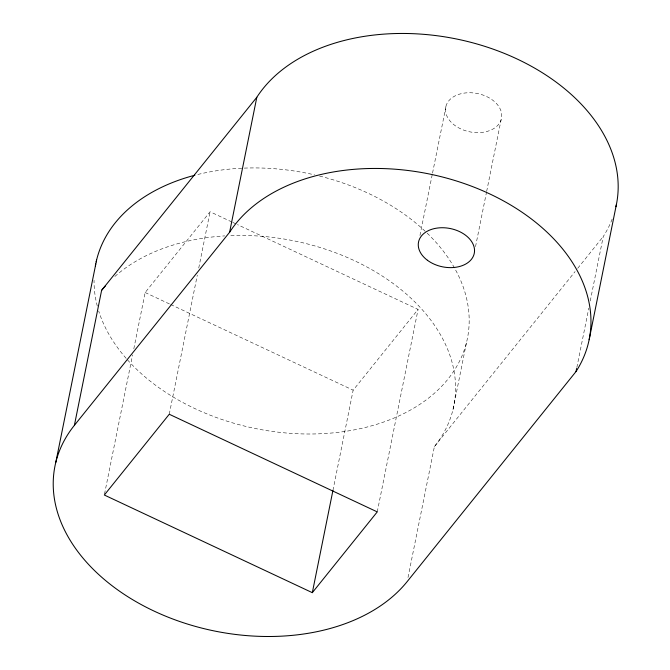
<?xml version="1.0" encoding="UTF-8"?>
<svg xmlns="http://www.w3.org/2000/svg" width="670" height="670" viewBox="0 0 670 670"><rect width="100%" height="100%" fill="white"/><g stroke="black" fill="none" stroke-linecap="round" stroke-linejoin="round"><path stroke-width="0.5" stroke-dasharray="3.35 2.51" d="M104.528 493.999L132.576 354.916M133.816 348.777L145.155 292.53L210.087 211.762L231.828 221.963M169.259 414.253L197.298 275.161M198.747 268.008L210.087 211.762M332.94 490.398L353.149 390.175L418.08 309.406L237.498 224.626M419.964 235.43L432.334 174.074M432.544 173.053L446.153 105.55M377.252 511.897L418.08 309.406M408.005 577.481L434.403 446.58A189.535 130.231 11.4 0 0 417.259 304.347A189.535 130.231 11.4 0 0 228.864 235.681M475.524 246.635L486.454 192.432M486.655 191.411L501.093 119.83A28.433 19.53 11.4 0 0 465.156 92.979A28.433 19.53 11.4 0 0 454.62 125.257A28.433 19.53 11.4 0 0 501.093 119.83M453.012 409.479L466.621 341.976M576.845 367.453L588.813 308.141M590.253 300.981L603.243 236.552A190.121 130.633 11.4 0 0 612.321 218.654M434.403 446.58L575.103 271.551M577.724 268.302L603.243 236.552M232.775 222.406L236.56 224.182M145.155 292.53L169.736 304.071M170.683 304.515L353.149 390.175M427.159 233.152A189.535 130.231 11.4 0 1 393.843 418.122A189.535 130.231 11.4 0 1 126.831 359.128M126.144 358.341A189.535 130.231 11.4 0 1 98.708 311.014M97.276 306.039A189.535 130.231 11.4 0 1 94.051 280.253M197.885 174.468A189.535 130.231 11.4 0 1 314.531 174.853M319.515 176.042A189.535 130.231 11.4 0 1 426.413 232.44M114.855 276.492A189.535 130.231 11.4 0 1 224.743 235.899"/><path stroke-width="1" d="M55.786 462.442L96.614 259.952M576.644 368.475L576.024 371.548L407.184 581.577A189.535 130.231 11.4 0 1 154.209 611.149A189.535 130.231 11.4 0 1 74.387 425.341L101.614 290.345L256.819 97.267A190.121 130.633 11.4 0 1 481.696 45.384A190.121 130.633 11.4 0 1 615.923 206.72M74.387 425.341L229.601 232.264L256.819 97.267M312.321 592.665L377.252 511.897L169.259 414.253L104.327 495.021L312.321 592.665L332.94 490.398M589.139 339.707L616.358 204.71M95.358 265.957A189.535 130.231 11.4 0 1 95.735 263.938M96.153 261.937A189.535 130.231 11.4 0 1 194.87 175.23M101.614 290.345A189.535 130.231 11.4 0 1 105.466 285.814M229.601 232.264A190.121 130.633 11.4 0 1 476.295 188.061A190.121 130.633 11.4 0 1 576.024 371.548M427.401 260.253A28.433 19.53 11.4 0 0 473.874 254.818A28.433 19.53 11.4 0 0 437.937 227.976A28.433 19.53 11.4 0 0 427.401 260.253"/></g></svg>
